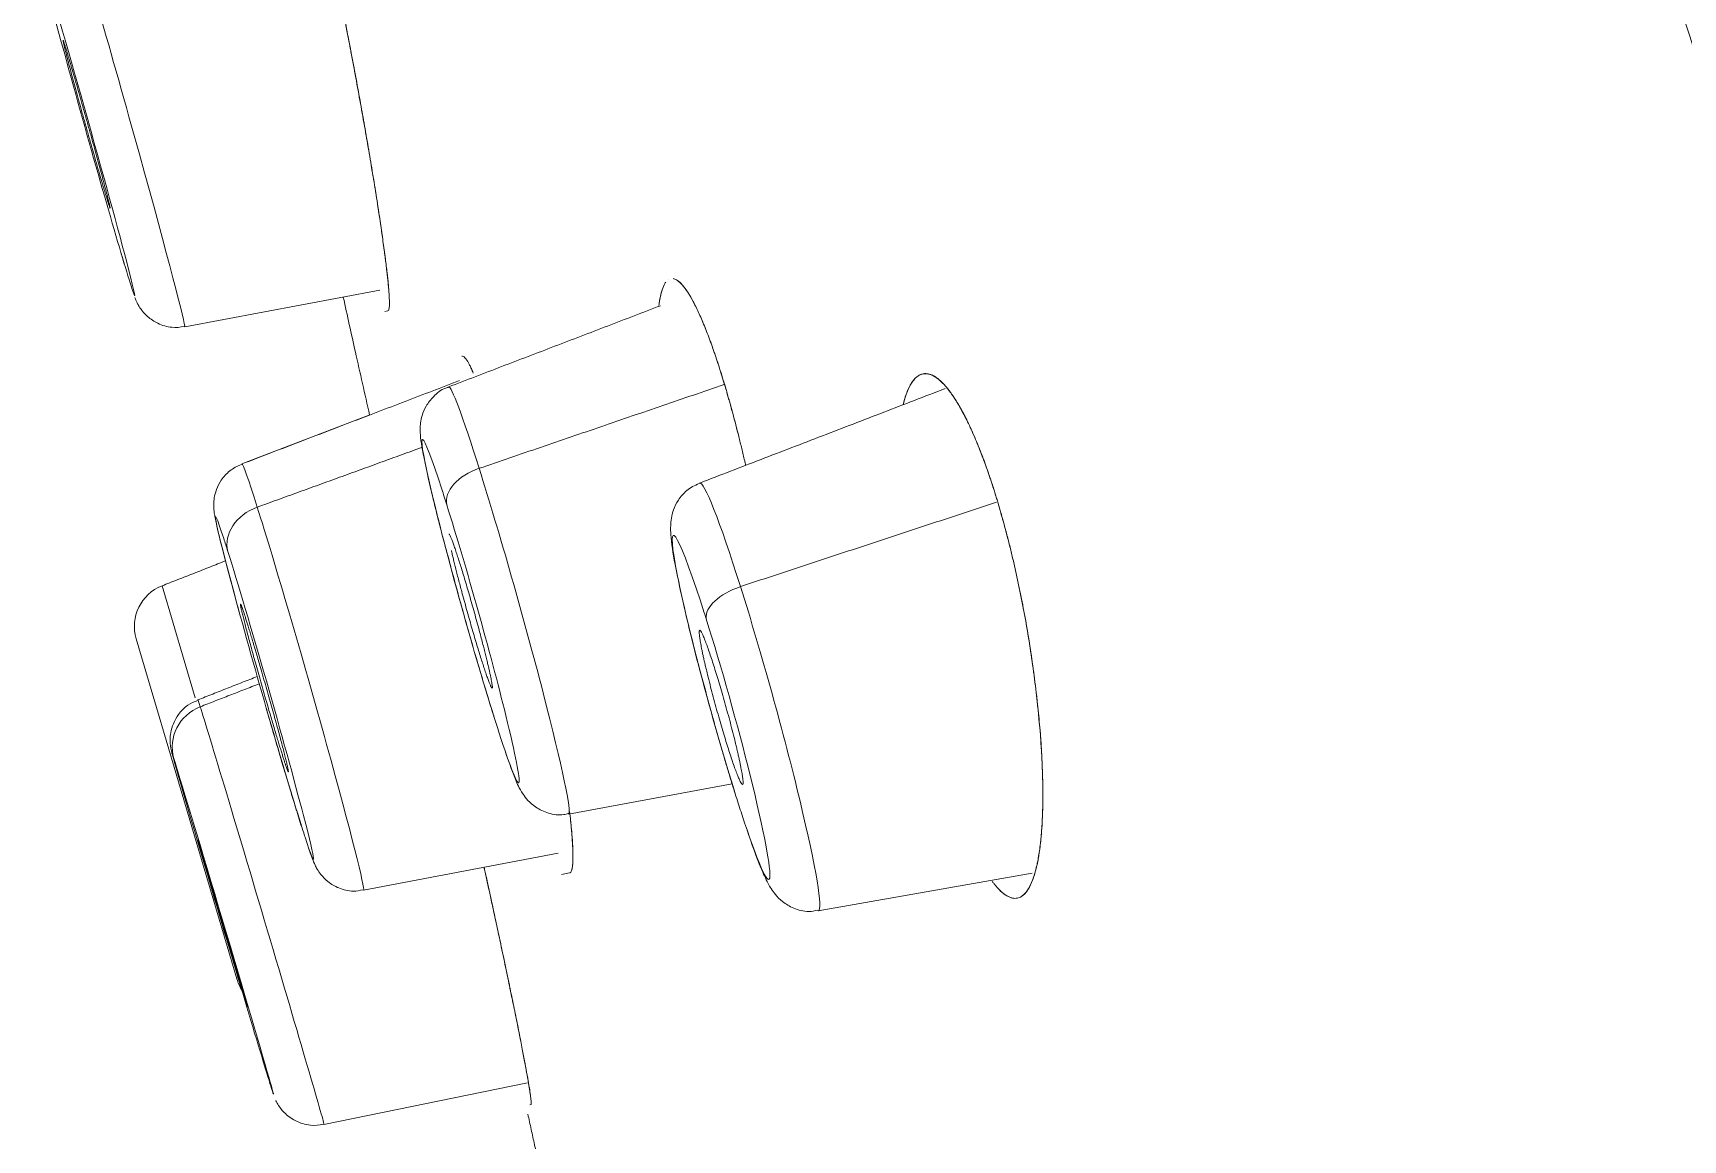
# Model space of a CAD drawing. Extents: x 5217 to 6345, y 0 to 827.
# Drawn here: x 5954.49 to 5965.83, y 513.76 to 521.38 of the extents above; entities that cross this region are included whole.
import ezdxf

# ---------------------------------------------------------------- set-up
doc = ezdxf.new("R2010")
doc.units = 0
doc.header["$LTSCALE"] = 30
doc.header["$MEASUREMENT"] = 0
doc.linetypes.add('HIDDEN2', pattern=[4.7625, 3.175, -1.5875])
doc.layers.add('1', color=7, linetype='CONTINUOUS')
doc.layers.add('2', color=1, linetype='HIDDEN2')

msp = doc.modelspace()

# ---------------------------------------------------------------- linework, layer by layer
at = {"layer": '1', "color": 7, "linetype": 'Continuous', "lineweight": 18}
for p, q in [((5955.536, 519.355), (5956.878, 519.606)), ((5958.864, 519.683), (5958.864, 519.683)), ((5956.911, 519.46), (5956.933, 519.464)), ((5956.808, 518.749), (5955.929, 518.412)), ((5955.202, 517.21), (5955.895, 514.872)), ((5955.627, 516.791), (5955.626, 516.792)), ((5958.174, 516.005), (5959.299, 516.212)), ((5956.765, 515.481), (5958.102, 515.737)), ((5958.125, 515.589), (5958.181, 515.6)), ((5959.89, 515.34), (5961.361, 515.598)), ((5955.895, 514.872), (5955.898, 514.861)), ((5956.493, 513.87), (5957.892, 514.157)), ((5957.908, 514.007), (5957.915, 514.009))]:
    msp.add_line(p, q, dxfattribs=at)
at = {"layer": '1', "color": 7, "linetype": 'Continuous', "lineweight": 13}
msp.add_line((5955.38, 517.574), (5955.608, 516.805), dxfattribs=at)
at = {"layer": '1', "color": 7, "linetype": 'Continuous', "lineweight": 18}
for centre, start, end in [((5955.49, 517.295), 111.4456, 196.5), ((5956.186, 514.946), 196.5, 210.9658)]:
    msp.add_arc(centre, 0.3, start, end, dxfattribs=at)
at = {"layer": '1', "color": 7, "linetype": 'Continuous', "lineweight": 13}
for centre, major_axis, ratio, start_param, end_param in [((5955.125, 520.823), (-0.411, 1.468), 0.013355, 3.140444, 5.890702), ((5954.861, 520.749), (-0.331, 1.18), 0.013355, 2.884658, 3.716675), ((5957.762, 517.474), (0.412, -1.468), 0.041521, 2.225957, 3.147235), ((5957.5, 517.4), (0.331, -1.181), 0.041521, 2.348733, 5.36755), ((5956.347, 516.947), (-0.418, 1.466), 0.021245, 5.628981, 6.283506), ((5957.626, 518.212), (-0.286, -0.09), 0.608761, 4.752212, 6.230825), ((5957.762, 517.474), (0.412, -1.468), 0.041521, 6.279347, 8.509143), ((5957.5, 517.4), (0.331, -1.181), 0.041521, 2.225957, 2.348733), ((5959.483, 516.811), (-0.408, 1.471), 0.060411, 5.237044, 6.289824), ((5956.121, 517.893), (-0.286, -0.09), 0.793353, 4.765591, 6.248279), ((5956.347, 516.947), (-0.418, 1.466), 0.021245, 3.139762, 5.628981), ((5959.222, 516.738), (0.328, -1.183), 0.060411, 2.222092, 5.237044), ((5959.409, 517.428), (0.286, 0.09), 0.5, 1.597633, 3.07178), ((5959.483, 516.811), (-0.408, 1.471), 0.060411, 3.135762, 5.237044), ((5959.222, 516.738), (0.328, -1.183), 0.060411, 2.095452, 2.222092), ((5955.749, 516.473), (0.286, 0.09), 0.965926, 1.63966, 3.124139), ((5956.06, 515.331), (-0.434, 1.461), 0.004517, 6.021424, 6.283656), ((5956.06, 515.331), (-0.434, 1.461), 0.004517, 3.141158, 6.021424), ((5957.5, 517.4), (0.331, -1.181), 0.041521, 5.490325, 7.189589), ((5959.222, 516.738), (-0.328, 1.183), 0.060411, 2.222092, 4.288513), ((5956.084, 516.872), (-0.336, 1.178), 0.021245, 2.622938, 3.867065), ((5955.797, 515.253), (-0.349, 1.174), 0.004517, 3.01534, 3.593025)]:
    msp.add_ellipse(centre, major_axis=major_axis, ratio=ratio, start_param=start_param, end_param=end_param, dxfattribs=at)
at = {"layer": '1', "color": 7, "linetype": 'Continuous', "lineweight": 18}
for centre, major_axis, ratio, start_param, end_param in [((5954.861, 520.749), (-0.331, 1.18), 0.013355, 6.026251, 9.032294), ((5954.861, 520.749), (-0.331, 1.18), 0.013355, 3.716675, 5.890702), ((5955.45, 519.738), (0.286, 0.09), 0.92388, 3.106686, 3.180636), ((5954.861, 520.749), (-0.331, 1.18), 0.013355, 2.749109, 2.884658), ((5956.084, 516.872), (-0.336, 1.178), 0.021245, 5.764531, 8.770574), ((5957.5, 517.4), (0.331, -1.181), 0.041521, 0.906404, 2.225957), ((5956.084, 516.872), (-0.336, 1.178), 0.021245, 5.628981, 5.764531), ((5956.084, 516.872), (-0.336, 1.178), 0.021245, 3.867064, 5.628981), ((5959.222, 516.738), (-0.328, 1.183), 0.060411, 4.288512, 5.237044), ((5957.5, 517.4), (0.331, -1.181), 0.041521, 5.36755, 5.490325), ((5955.797, 515.253), (-0.349, 1.174), 0.004517, 6.156933, 9.163017), ((5955.797, 515.253), (-0.349, 1.174), 0.004517, 6.021424, 6.156933), ((5955.797, 515.253), (-0.349, 1.174), 0.004517, 3.593025, 6.021424), ((5959.222, 516.738), (-0.328, 1.183), 0.060411, 2.095452, 2.222092), ((5955.797, 515.253), (-0.171, 0.575), 0.004517, 6.021424, 9.163017), ((5956.084, 516.872), (-0.336, 1.178), 0.021245, 2.487388, 2.622938), ((5955.797, 515.253), (-0.171, 0.575), 0.004517, 2.879831, 6.021424), ((5956.42, 514.204), (0.286, 0.09), 0.965926, 3.12414, 3.161647), ((5955.797, 515.253), (-0.349, 1.174), 0.004517, 2.879831, 3.01534)]:
    msp.add_ellipse(centre, major_axis=major_axis, ratio=ratio, start_param=start_param, end_param=end_param, dxfattribs=at)
for points, weights, knots in [([(5973.709, 496.519), (5955.778, 553.388), (5955.778, 553.388), (5955.778, 553.388)], [1, 0.707106781187, 0.999979307548, 0.99995861802], [0, 0, 0, 0.999929, 1, 1, 1]), ([(5973.709, 496.519), (5955.778, 553.388), (5955.778, 553.388), (5955.778, 553.388)], [1, 0.707106781187, 0.999979307866, 0.999958618656], [0, 0, 0, 0.999929, 1, 1, 1]), ([(5955.008, 520.214), (5954.939, 520.433), (5954.792, 520.968), (5954.646, 521.502), (5954.715, 521.283)], [1, 0.70710678119, 1, 0.70710678119, 1], [0, 0, 0, 0.5, 0.5, 1, 1, 1]), ([(5954.715, 521.283), (5954.784, 521.064), (5954.93, 520.53), (5955.077, 519.995), (5955.008, 520.214)], [1, 0.707106781183, 1, 0.707106781183, 1], [0, 0, 0, 0.5, 0.5, 1, 1, 1]), ([(5957.369, 517.816), (5957.369, 517.816), (5957.442, 517.489), (5957.573, 517.073)], [0.999999534937, 0.999999767468, 0.707106781184, 1], [0, 0, 0, 0.000001, 1, 1, 1]), ([(5957.427, 517.728), (5957.558, 517.312), (5957.631, 516.984), (5957.705, 516.657), (5957.573, 517.073)], [1, 0.707106781189, 1, 0.707106781189, 1], [0, 0, 0, 0.5, 0.5, 1, 1, 1]), ([(5956.207, 516.412), (5956.097, 516.76), (5955.974, 517.22), (5955.851, 517.68), (5955.961, 517.332)], [1, 0.707106781193, 1, 0.707106781193, 1], [0, 0, 0, 0.5, 0.5, 1, 1, 1]), ([(5955.961, 517.332), (5956.07, 516.983), (5956.194, 516.523), (5956.317, 516.063), (5956.207, 516.412)], [1, 0.707106781188, 1, 0.707106781188, 1], [0, 0, 0, 0.5, 0.5, 1, 1, 1]), ([(5959.268, 516.465), (5959.125, 516.92), (5959.079, 517.193), (5959.033, 517.466), (5959.176, 517.012)], [1, 0.707106781194, 1, 0.707106781194, 1], [0, 0, 0, 0.5, 0.5, 1, 1, 1]), ([(5959.176, 517.012), (5959.32, 516.557), (5959.366, 516.284), (5959.412, 516.011), (5959.268, 516.465)], [1, 0.707106781185, 1, 0.707106781185, 1], [0, 0, 0, 0.5, 0.5, 1, 1, 1])]:
    msp.add_rational_spline(points, weights, degree=2, knots=knots, dxfattribs=at)
for points, degree, knots in [([(5956.667, 553.255), (5956.667, 553.254), (5956.73, 553.053), (5956.799, 552.837), (5956.939, 552.39), (5957.084, 551.93), (5957.305, 551.23), (5957.532, 550.512), (5957.836, 549.547), (5958.146, 548.563), (5958.535, 547.33), (5958.93, 546.077), (5959.402, 544.58), (5959.879, 543.066), (5960.43, 541.318), (5960.985, 539.558), (5961.609, 537.578), (5962.234, 535.596), (5962.922, 533.414), (5963.608, 531.24), (5964.349, 528.89), (5965.083, 526.56), (5965.865, 524.081), (5966.636, 521.635), (5967.446, 519.068), (5968.24, 516.548), (5969.065, 513.934), (5969.87, 511.38), (5970.696, 508.759), (5971.5, 506.21), (5972.317, 503.619), (5973.109, 501.107), (5973.906, 498.578), (5974.695, 496.078), (5975.482, 493.579), (5976.3, 490.987), (5977.11, 488.418), (5977.944, 485.772), (5978.763, 483.175), (5979.603, 480.51), (5980.419, 477.921), (5981.253, 475.277), (5982.054, 472.737), (5982.868, 470.156), (5983.639, 467.709), (5984.419, 465.235), (5985.148, 462.924), (5985.881, 460.598), (5986.555, 458.462), (5987.229, 456.325), (5987.836, 454.4), (5988.44, 452.484), (5988.971, 450.799), (5989.497, 449.131), (5989.946, 447.707), (5990.388, 446.305), (5990.751, 445.154), (5990.958, 444.497), (5991.138, 443.926)], 2, [0, 0, 0, 0.033713, 0.033713, 0.068746, 0.068746, 0.10378, 0.10378, 0.138813, 0.138813, 0.173846, 0.173846, 0.208879, 0.208879, 0.243913, 0.243913, 0.278946, 0.278946, 0.313979, 0.313979, 0.349012, 0.349012, 0.384046, 0.384046, 0.419079, 0.419079, 0.454112, 0.454112, 0.489145, 0.489145, 0.524179, 0.524179, 0.559212, 0.559212, 0.594245, 0.594245, 0.629278, 0.629278, 0.664312, 0.664312, 0.699345, 0.699345, 0.734378, 0.734378, 0.769411, 0.769411, 0.804444, 0.804444, 0.839478, 0.839478, 0.874511, 0.874511, 0.909544, 0.909544, 0.944577, 0.944577, 0.979611, 0.979611, 1, 1, 1]), ([(5958.517, 547.388), (5958.621, 547.058), (5958.73, 546.71), (5959.154, 545.366), (5959.658, 543.769), (5960.166, 542.155), (5960.751, 540.301), (5961.339, 538.438), (5962.654, 534.265), (5963.376, 531.977), (5964.093, 529.702), (5964.865, 527.253), (5965.629, 524.83), (5966.439, 522.261), (5967.236, 519.732), (5968.07, 517.088), (5968.887, 514.498), (5969.73, 511.822), (5970.553, 509.213), (5971.394, 506.546), (5972.21, 503.958), (5973.036, 501.337), (5973.836, 498.802), (5974.638, 496.259)], 2, [0, 0, 0, 0.023307, 0.023307, 0.112098, 0.112098, 0.200888, 0.200888, 0.289678, 0.378468, 0.378468, 0.467259, 0.467259, 0.556049, 0.556049, 0.644839, 0.644839, 0.733629, 0.733629, 0.82242, 0.82242, 0.91121, 0.91121, 1, 1, 1]), ([(5956.308, 522.905), (5956.309, 522.902), (5956.311, 522.897), (5956.313, 522.888), (5956.316, 522.88), (5956.319, 522.871), (5956.321, 522.862), (5956.324, 522.853), (5956.327, 522.844), (5956.329, 522.834), (5956.332, 522.824), (5956.335, 522.814), (5956.338, 522.804), (5956.341, 522.793), (5956.344, 522.783), (5956.347, 522.772), (5956.35, 522.761), (5956.353, 522.749), (5956.359, 522.725), (5956.369, 522.686), (5956.383, 522.631), (5956.398, 522.572), (5956.418, 522.489), (5956.444, 522.378), (5956.477, 522.233), (5956.51, 522.079), (5956.545, 521.917), (5956.579, 521.75), (5956.614, 521.577), (5956.649, 521.401), (5956.683, 521.223), (5956.716, 521.045), (5956.748, 520.868), (5956.779, 520.694), (5956.808, 520.527), (5956.834, 520.368), (5956.858, 520.22), (5956.879, 520.082), (5956.897, 519.957), (5956.912, 519.845), (5956.924, 519.747), (5956.934, 519.663), (5956.94, 519.592), (5956.943, 519.536), (5956.943, 519.496), (5956.939, 519.47), (5956.934, 519.463), (5956.931, 519.464), (5956.93, 519.464)], 3, [0, 0, 0, 0, 0.004287, 0.00857, 0.01285, 0.017128, 0.021404, 0.025679, 0.029953, 0.034227, 0.038501, 0.042775, 0.047051, 0.051329, 0.055609, 0.059892, 0.064178, 0.068468, 0.072763, 0.090928, 0.109062, 0.127205, 0.145399, 0.181589, 0.217771, 0.253583, 0.289401, 0.325025, 0.36065, 0.396474, 0.432122, 0.468176, 0.504288, 0.540676, 0.576622, 0.612277, 0.647931, 0.682932, 0.717637, 0.751773, 0.785809, 0.819642, 0.853296, 0.887139, 0.920928, 0.95511, 0.989263, 1, 1, 1, 1]), ([(5956.308, 522.905), (5956.309, 522.902), (5956.311, 522.897), (5956.313, 522.888), (5956.316, 522.88), (5956.319, 522.871), (5956.321, 522.862), (5956.324, 522.853), (5956.327, 522.844), (5956.329, 522.834), (5956.332, 522.824), (5956.335, 522.814), (5956.338, 522.804), (5956.341, 522.793), (5956.344, 522.783), (5956.347, 522.772), (5956.35, 522.761), (5956.353, 522.749), (5956.359, 522.725), (5956.369, 522.686), (5956.383, 522.631), (5956.398, 522.572), (5956.418, 522.489), (5956.444, 522.378), (5956.477, 522.233), (5956.51, 522.079), (5956.545, 521.917), (5956.579, 521.75), (5956.614, 521.577), (5956.649, 521.401), (5956.683, 521.223), (5956.716, 521.045), (5956.748, 520.868), (5956.779, 520.694), (5956.808, 520.527), (5956.834, 520.368), (5956.858, 520.22), (5956.879, 520.082), (5956.897, 519.957), (5956.912, 519.845), (5956.924, 519.747), (5956.934, 519.663), (5956.94, 519.592), (5956.943, 519.536), (5956.943, 519.496), (5956.939, 519.47), (5956.934, 519.463), (5956.931, 519.464), (5956.93, 519.464)], 3, [0, 0, 0, 0, 0.004287, 0.00857, 0.01285, 0.017128, 0.021404, 0.025679, 0.029953, 0.034227, 0.038501, 0.042775, 0.047051, 0.051329, 0.055609, 0.059892, 0.064178, 0.068468, 0.072763, 0.090928, 0.109062, 0.127205, 0.145399, 0.181589, 0.217771, 0.253583, 0.289401, 0.325025, 0.36065, 0.396474, 0.432122, 0.468176, 0.504288, 0.540676, 0.576622, 0.612277, 0.647931, 0.682932, 0.717637, 0.751773, 0.785809, 0.819642, 0.853296, 0.887139, 0.920928, 0.95511, 0.989263, 1, 1, 1, 1]), ([(5956.933, 519.464), (5956.935, 519.464), (5956.939, 519.47), (5956.943, 519.494), (5956.943, 519.535), (5956.94, 519.59), (5956.934, 519.657), (5956.926, 519.738), (5956.913, 519.838), (5956.898, 519.948), (5956.88, 520.075), (5956.858, 520.22), (5956.837, 520.352), (5956.819, 520.457), (5956.809, 520.517), (5956.799, 520.576), (5956.789, 520.637), (5956.776, 520.71), (5956.762, 520.792), (5956.743, 520.899), (5956.717, 521.042), (5956.686, 521.203), (5956.659, 521.35), (5956.634, 521.475), (5956.607, 521.614), (5956.577, 521.762), (5956.543, 521.924), (5956.509, 522.085), (5956.475, 522.241), (5956.443, 522.383), (5956.417, 522.492), (5956.398, 522.573), (5956.383, 522.632), (5956.369, 522.688), (5956.358, 522.731), (5956.35, 522.761), (5956.344, 522.782), (5956.338, 522.802), (5956.333, 522.822), (5956.328, 522.84), (5956.323, 522.857), (5956.318, 522.874), (5956.313, 522.89), (5956.31, 522.9), (5956.308, 522.905)], 3, [0, 0, 0, 0, 0.03216, 0.06603, 0.101172, 0.136731, 0.167586, 0.200456, 0.236863, 0.273964, 0.303435, 0.344479, 0.386876, 0.398393, 0.416621, 0.427417, 0.437697, 0.456962, 0.47438, 0.489826, 0.524454, 0.562835, 0.58855, 0.614183, 0.639734, 0.674325, 0.707231, 0.745041, 0.782383, 0.818177, 0.852911, 0.871465, 0.890032, 0.908613, 0.927207, 0.935396, 0.943559, 0.951698, 0.959811, 0.967899, 0.975962, 0.984, 0.992012, 1, 1, 1, 1]), ([(5956.933, 519.464), (5956.935, 519.464), (5956.939, 519.47), (5956.943, 519.494), (5956.943, 519.535), (5956.94, 519.59), (5956.934, 519.657), (5956.926, 519.738), (5956.913, 519.838), (5956.898, 519.948), (5956.88, 520.075), (5956.858, 520.22), (5956.837, 520.352), (5956.819, 520.457), (5956.809, 520.517), (5956.799, 520.576), (5956.789, 520.637), (5956.776, 520.71), (5956.762, 520.792), (5956.743, 520.899), (5956.717, 521.042), (5956.686, 521.203), (5956.659, 521.35), (5956.634, 521.475), (5956.607, 521.614), (5956.577, 521.762), (5956.543, 521.924), (5956.509, 522.085), (5956.475, 522.241), (5956.443, 522.383), (5956.417, 522.492), (5956.398, 522.573), (5956.383, 522.632), (5956.369, 522.688), (5956.358, 522.731), (5956.35, 522.761), (5956.344, 522.782), (5956.338, 522.802), (5956.333, 522.822), (5956.328, 522.84), (5956.323, 522.857), (5956.318, 522.874), (5956.313, 522.89), (5956.31, 522.9), (5956.308, 522.905)], 3, [0, 0, 0, 0, 0.03216, 0.06603, 0.101172, 0.136731, 0.167586, 0.200456, 0.236863, 0.273964, 0.303435, 0.344479, 0.386876, 0.398393, 0.416621, 0.427417, 0.437697, 0.456962, 0.47438, 0.489826, 0.524454, 0.562835, 0.58855, 0.614183, 0.639734, 0.674325, 0.707231, 0.745041, 0.782383, 0.818177, 0.852911, 0.871465, 0.890032, 0.908613, 0.927207, 0.935396, 0.943559, 0.951698, 0.959811, 0.967899, 0.975962, 0.984, 0.992012, 1, 1, 1, 1]), ([(5955.1, 519.856), (5955.107, 519.832), (5955.114, 519.809), (5955.12, 519.79), (5955.12, 519.788)], 3, [0, 0, 0, 0, 0.937509, 1, 1, 1, 1]), ([(5958.823, 519.626), (5958.815, 519.607), (5958.805, 519.569), (5958.797, 519.521), (5958.795, 519.502)], 3, [0, 0, 0, 0, 0.635475, 1, 1, 1, 1]), ([(5958.817, 519.61), (5958.817, 519.609), (5958.813, 519.596), (5958.805, 519.569), (5958.799, 519.531), (5958.795, 519.508), (5958.795, 519.501)], 3, [0, 0, 0, 0, 0.019716, 0.449215, 0.859944, 1, 1, 1, 1]), ([(5958.799, 519.528), (5958.799, 519.534), (5958.805, 519.565), (5958.816, 519.611), (5958.83, 519.645), (5958.84, 519.659), (5958.842, 519.662)], 3, [0, 0, 0, 0, 0.097573, 0.495333, 0.890208, 1, 1, 1, 1]), ([(5958.799, 519.528), (5958.799, 519.534), (5958.805, 519.565), (5958.816, 519.611), (5958.83, 519.645), (5958.84, 519.659), (5958.842, 519.662)], 3, [0, 0, 0, 0, 0.097573, 0.495333, 0.890208, 1, 1, 1, 1]), ([(5958.893, 519.687), (5958.9, 519.685), (5958.917, 519.679), (5958.947, 519.655), (5958.981, 519.611), (5959.018, 519.552), (5959.051, 519.49), (5959.077, 519.433), (5959.097, 519.387), (5959.117, 519.337), (5959.134, 519.293), (5959.148, 519.257), (5959.158, 519.229), (5959.168, 519.2), (5959.178, 519.171), (5959.188, 519.141), (5959.198, 519.11), (5959.209, 519.079), (5959.215, 519.057), (5959.219, 519.046)], 3, [0, 0, 0, 0, 0.083716, 0.200923, 0.317889, 0.43337, 0.548937, 0.605847, 0.662639, 0.719433, 0.776348, 0.80438, 0.832363, 0.86031, 0.888235, 0.916153, 0.944077, 0.972021, 1, 1, 1, 1]), ([(5958.893, 519.687), (5958.9, 519.685), (5958.917, 519.679), (5958.947, 519.655), (5958.981, 519.611), (5959.018, 519.552), (5959.051, 519.49), (5959.077, 519.433), (5959.097, 519.387), (5959.117, 519.337), (5959.134, 519.293), (5959.148, 519.257), (5959.158, 519.229), (5959.168, 519.2), (5959.178, 519.171), (5959.188, 519.141), (5959.198, 519.11), (5959.209, 519.079), (5959.215, 519.057), (5959.219, 519.046)], 3, [0, 0, 0, 0, 0.083716, 0.200923, 0.317889, 0.43337, 0.548937, 0.605847, 0.662639, 0.719433, 0.776348, 0.80438, 0.832363, 0.86031, 0.888235, 0.916153, 0.944077, 0.972021, 1, 1, 1, 1]), ([(5959.219, 519.046), (5959.217, 519.052), (5959.214, 519.062), (5959.209, 519.078), (5959.204, 519.094), (5959.199, 519.109), (5959.194, 519.125), (5959.188, 519.14), (5959.183, 519.155), (5959.178, 519.17), (5959.173, 519.185), (5959.168, 519.199), (5959.163, 519.214), (5959.158, 519.228), (5959.153, 519.242), (5959.148, 519.256), (5959.143, 519.27), (5959.132, 519.297), (5959.117, 519.337), (5959.097, 519.386), (5959.077, 519.433), (5959.051, 519.488), (5959.02, 519.55), (5958.983, 519.609), (5958.948, 519.654), (5958.918, 519.679), (5958.9, 519.685), (5958.893, 519.687)], 3, [0, 0, 0, 0, 0.013801, 0.027625, 0.04147, 0.055337, 0.069227, 0.083138, 0.097072, 0.111028, 0.125006, 0.139006, 0.153028, 0.167072, 0.181139, 0.195227, 0.209338, 0.223471, 0.280402, 0.337313, 0.394207, 0.451083, 0.561695, 0.67598, 0.795182, 0.916324, 1, 1, 1, 1]), ([(5959.219, 519.046), (5959.217, 519.052), (5959.214, 519.062), (5959.209, 519.078), (5959.204, 519.094), (5959.199, 519.109), (5959.194, 519.125), (5959.188, 519.14), (5959.183, 519.155), (5959.178, 519.17), (5959.173, 519.185), (5959.168, 519.199), (5959.163, 519.214), (5959.158, 519.228), (5959.153, 519.242), (5959.148, 519.256), (5959.143, 519.27), (5959.132, 519.297), (5959.117, 519.337), (5959.097, 519.386), (5959.077, 519.433), (5959.051, 519.488), (5959.02, 519.55), (5958.983, 519.609), (5958.948, 519.654), (5958.925, 519.672), (5958.915, 519.678), (5958.915, 519.678)], 3, [0, 0, 0, 0, 0.015061, 0.030145, 0.045254, 0.060387, 0.075544, 0.090725, 0.10593, 0.12116, 0.136413, 0.151691, 0.166992, 0.182318, 0.197669, 0.213043, 0.228442, 0.243864, 0.30599, 0.368095, 0.43018, 0.492247, 0.612953, 0.737667, 0.867748, 0.999944, 1, 1, 1, 1]), ([(5955.194, 519.557), (5955.195, 519.553), (5955.201, 519.539), (5955.214, 519.509), (5955.237, 519.471), (5955.282, 519.421), (5955.353, 519.373), (5955.443, 519.347), (5955.504, 519.351), (5955.533, 519.358)], 3, [0, 0, 0, 0, 0.177324, 0.256605, 0.340341, 0.478715, 0.644342, 0.834716, 1, 1, 1, 1]), ([(5956.626, 519.559), (5956.653, 519.433), (5956.713, 519.163), (5956.774, 518.893), (5956.807, 518.749)], 3, [0, 0, 0, 0, 0.466023, 1, 1, 1, 1]), ([(5956.626, 519.559), (5956.653, 519.433), (5956.713, 519.163), (5956.774, 518.893), (5956.807, 518.749)], 3, [0, 0, 0, 0, 0.466023, 1, 1, 1, 1]), ([(5957.519, 519.037), (5957.517, 519.042), (5957.51, 519.058), (5957.5, 519.081), (5957.482, 519.116), (5957.46, 519.148), (5957.446, 519.154), (5957.44, 519.152), (5957.44, 519.152)], 3, [0, 0, 0, 0, 0.065615, 0.193111, 0.320625, 0.650833, 0.995253, 1, 1, 1, 1]), ([(5957.519, 519.037), (5957.517, 519.042), (5957.51, 519.058), (5957.5, 519.081), (5957.482, 519.116), (5957.46, 519.148), (5957.446, 519.154), (5957.44, 519.152), (5957.44, 519.152)], 3, [0, 0, 0, 0, 0.065615, 0.193111, 0.320625, 0.650833, 0.995253, 1, 1, 1, 1]), ([(5957.488, 519.103), (5957.488, 519.103), (5957.492, 519.096), (5957.5, 519.081), (5957.51, 519.058), (5957.517, 519.043), (5957.519, 519.037)], 3, [0, 0, 0, 0, 0.000695, 0.392739, 0.784394, 1, 1, 1, 1]), ([(5957.488, 519.103), (5957.488, 519.103), (5957.492, 519.096), (5957.5, 519.081), (5957.51, 519.058), (5957.517, 519.043), (5957.519, 519.037)], 3, [0, 0, 0, 0, 0.000695, 0.392739, 0.784394, 1, 1, 1, 1]), ([(5959.219, 519.046), (5959.221, 519.041), (5959.224, 519.03), (5959.229, 519.013), (5959.235, 518.996), (5959.24, 518.979), (5959.245, 518.961), (5959.25, 518.944), (5959.256, 518.926), (5959.261, 518.908), (5959.266, 518.89), (5959.271, 518.872), (5959.276, 518.853), (5959.282, 518.835), (5959.287, 518.816), (5959.292, 518.797), (5959.297, 518.778), (5959.308, 518.74), (5959.323, 518.681), (5959.344, 518.6), (5959.364, 518.518), (5959.38, 518.452), (5959.389, 518.414), (5959.391, 518.404)], 3, [0, 0, 0, 0, 0.029561, 0.059113, 0.08866, 0.118204, 0.147752, 0.177305, 0.206869, 0.236447, 0.266043, 0.295662, 0.325306, 0.354981, 0.384689, 0.414435, 0.444222, 0.474055, 0.595043, 0.715728, 0.836378, 0.95726, 1, 1, 1, 1]), ([(5959.219, 519.046), (5959.221, 519.041), (5959.224, 519.03), (5959.229, 519.013), (5959.235, 518.996), (5959.24, 518.979), (5959.245, 518.961), (5959.25, 518.944), (5959.256, 518.926), (5959.261, 518.908), (5959.266, 518.89), (5959.271, 518.872), (5959.276, 518.853), (5959.282, 518.835), (5959.287, 518.816), (5959.292, 518.797), (5959.297, 518.778), (5959.308, 518.74), (5959.323, 518.681), (5959.344, 518.6), (5959.364, 518.518), (5959.38, 518.452), (5959.389, 518.414), (5959.391, 518.404)], 3, [0, 0, 0, 0, 0.029561, 0.059113, 0.08866, 0.118204, 0.147752, 0.177305, 0.206869, 0.236447, 0.266043, 0.295662, 0.325306, 0.354981, 0.384689, 0.414435, 0.444222, 0.474055, 0.595043, 0.715728, 0.836378, 0.95726, 1, 1, 1, 1]), ([(5959.391, 518.404), (5959.389, 518.414), (5959.38, 518.452), (5959.364, 518.518), (5959.344, 518.601), (5959.323, 518.682), (5959.306, 518.746), (5959.293, 518.794), (5959.284, 518.828), (5959.274, 518.861), (5959.265, 518.893), (5959.256, 518.925), (5959.247, 518.956), (5959.237, 518.987), (5959.228, 519.017), (5959.222, 519.037), (5959.219, 519.046)], 3, [0, 0, 0, 0, 0.042824, 0.164054, 0.285192, 0.40624, 0.5272, 0.580456, 0.633531, 0.686425, 0.739138, 0.791671, 0.844023, 0.896195, 0.948188, 1, 1, 1, 1]), ([(5959.391, 518.404), (5959.389, 518.414), (5959.38, 518.452), (5959.364, 518.518), (5959.344, 518.601), (5959.323, 518.682), (5959.306, 518.746), (5959.293, 518.794), (5959.284, 518.828), (5959.274, 518.861), (5959.265, 518.893), (5959.256, 518.925), (5959.247, 518.956), (5959.237, 518.987), (5959.228, 519.017), (5959.222, 519.037), (5959.219, 519.046)], 3, [0, 0, 0, 0, 0.042824, 0.164054, 0.285192, 0.40624, 0.5272, 0.580456, 0.633531, 0.686425, 0.739138, 0.791671, 0.844023, 0.896195, 0.948188, 1, 1, 1, 1]), ([(5961.101, 518.224), (5961.099, 518.23), (5961.095, 518.241), (5961.09, 518.259), (5961.084, 518.276), (5961.078, 518.293), (5961.073, 518.31), (5961.067, 518.327), (5961.061, 518.344), (5961.055, 518.361), (5961.049, 518.378), (5961.044, 518.394), (5961.038, 518.41), (5961.032, 518.427), (5961.026, 518.443), (5961.02, 518.458), (5961.014, 518.474), (5961.002, 518.506), (5960.984, 518.551), (5960.959, 518.609), (5960.935, 518.664), (5960.903, 518.731), (5960.863, 518.806), (5960.814, 518.884), (5960.766, 518.948), (5960.719, 518.995), (5960.673, 519.025), (5960.631, 519.036), (5960.598, 519.03), (5960.573, 519.016), (5960.552, 518.998), (5960.531, 518.971), (5960.512, 518.935), (5960.496, 518.896), (5960.484, 518.86), (5960.478, 518.838), (5960.476, 518.829)], 3, [0, 0, 0, 0, 0.007911, 0.015836, 0.023775, 0.031729, 0.039696, 0.047678, 0.055675, 0.063686, 0.071711, 0.07975, 0.087804, 0.095872, 0.103955, 0.112052, 0.120163, 0.128289, 0.161038, 0.193808, 0.226601, 0.259416, 0.32244, 0.387741, 0.456015, 0.525575, 0.592823, 0.663293, 0.727426, 0.765334, 0.804056, 0.853188, 0.900037, 0.94461, 0.97663, 1, 1, 1, 1]), ([(5960.591, 519.025), (5960.591, 519.025), (5960.603, 519.031), (5960.626, 519.035), (5960.658, 519.029), (5960.688, 519.016), (5960.723, 518.991), (5960.765, 518.95), (5960.812, 518.887), (5960.861, 518.809), (5960.902, 518.732), (5960.935, 518.664), (5960.959, 518.61), (5960.983, 518.552), (5961.003, 518.503), (5961.018, 518.464), (5961.029, 518.435), (5961.039, 518.407), (5961.05, 518.377), (5961.06, 518.348), (5961.07, 518.317), (5961.08, 518.287), (5961.091, 518.256), (5961.097, 518.234), (5961.101, 518.224)], 3, [0, 0, 0, 0, 0.000018, 0.095903, 0.158498, 0.22099, 0.283657, 0.375248, 0.466812, 0.556714, 0.64643, 0.690828, 0.735161, 0.779526, 0.824017, 0.843669, 0.863277, 0.88285, 0.902396, 0.921922, 0.941437, 0.96095, 0.980468, 1, 1, 1, 1]), ([(5961.101, 518.224), (5961.099, 518.23), (5961.095, 518.241), (5961.09, 518.259), (5961.084, 518.276), (5961.078, 518.293), (5961.073, 518.31), (5961.067, 518.327), (5961.061, 518.344), (5961.055, 518.361), (5961.049, 518.378), (5961.044, 518.394), (5961.038, 518.41), (5961.032, 518.427), (5961.026, 518.443), (5961.02, 518.458), (5961.014, 518.474), (5961.002, 518.506), (5960.984, 518.551), (5960.959, 518.609), (5960.935, 518.664), (5960.903, 518.731), (5960.863, 518.806), (5960.814, 518.884), (5960.766, 518.948), (5960.711, 519.002), (5960.664, 519.029), (5960.625, 519.034), (5960.605, 519.031), (5960.596, 519.027), (5960.595, 519.027)], 3, [0, 0, 0, 0, 0.010903, 0.021825, 0.032766, 0.043728, 0.054709, 0.065709, 0.07673, 0.08777, 0.09883, 0.10991, 0.121009, 0.132129, 0.143268, 0.154427, 0.165606, 0.176805, 0.221939, 0.267102, 0.312296, 0.357522, 0.44438, 0.534376, 0.628469, 0.724336, 0.860001, 0.929226, 0.994299, 1, 1, 1, 1]), ([(5960.613, 519.032), (5960.619, 519.033), (5960.634, 519.033), (5960.658, 519.029), (5960.688, 519.016), (5960.723, 518.991), (5960.765, 518.95), (5960.812, 518.887), (5960.861, 518.809), (5960.902, 518.732), (5960.935, 518.664), (5960.959, 518.61), (5960.983, 518.552), (5961.003, 518.503), (5961.018, 518.464), (5961.029, 518.435), (5961.039, 518.407), (5961.05, 518.377), (5961.06, 518.348), (5961.07, 518.317), (5961.08, 518.287), (5961.091, 518.256), (5961.097, 518.234), (5961.101, 518.224)], 3, [0, 0, 0, 0, 0.04397, 0.110161, 0.176242, 0.242509, 0.339362, 0.436184, 0.53125, 0.62612, 0.673069, 0.719948, 0.766861, 0.813909, 0.834689, 0.855424, 0.876121, 0.896789, 0.917437, 0.938074, 0.958707, 0.979346, 1, 1, 1, 1]), ([(5957.352, 518.939), (5957.344, 518.938), (5957.303, 518.928), (5957.247, 518.881), (5957.194, 518.813), (5957.166, 518.748), (5957.156, 518.693), (5957.153, 518.648), (5957.156, 518.596), (5957.169, 518.504), (5957.214, 518.292), (5957.281, 518.016), (5957.33, 517.833), (5957.338, 517.805)], 3, [0, 0, 0, 0, 0.013141, 0.07256, 0.121138, 0.163449, 0.200768, 0.236882, 0.286552, 0.401795, 0.668632, 0.951016, 1, 1, 1, 1]), ([(5960.517, 518.945), (5960.514, 518.939), (5960.508, 518.927), (5960.5, 518.906), (5960.489, 518.877), (5960.48, 518.848), (5960.475, 518.825), (5960.474, 518.82)], 3, [0, 0, 0, 0, 0.176479, 0.357345, 0.536991, 0.898316, 1, 1, 1, 1]), ([(5960.476, 518.829), (5960.482, 518.851), (5960.496, 518.898), (5960.521, 518.957), (5960.543, 518.987), (5960.554, 518.998)], 3, [0, 0, 0, 0, 0.282569, 0.640934, 1, 1, 1, 1]), ([(5960.476, 518.829), (5960.482, 518.851), (5960.496, 518.898), (5960.521, 518.957), (5960.543, 518.987), (5960.554, 518.998)], 3, [0, 0, 0, 0, 0.282569, 0.640934, 1, 1, 1, 1]), ([(5955.926, 518.408), (5955.896, 518.397), (5955.844, 518.369), (5955.787, 518.306), (5955.753, 518.24), (5955.738, 518.181), (5955.735, 518.137), (5955.736, 518.105), (5955.739, 518.077), (5955.748, 518.022), (5955.775, 517.907), (5955.836, 517.667), (5955.89, 517.47), (5955.91, 517.395)], 3, [0, 0, 0, 0, 0.055057, 0.107434, 0.151592, 0.18916, 0.219505, 0.245104, 0.276731, 0.338187, 0.571644, 0.844773, 1, 1, 1, 1]), ([(5959.071, 518.277), (5959.039, 518.265), (5958.985, 518.235), (5958.927, 518.167), (5958.893, 518.098), (5958.879, 518.036), (5958.874, 517.979), (5958.878, 517.888), (5958.902, 517.73), (5958.973, 517.4), (5959.055, 517.066), (5959.111, 516.867), (5959.123, 516.823)], 3, [0, 0, 0, 0, 0.047845, 0.093186, 0.133294, 0.170844, 0.212078, 0.279316, 0.476626, 0.700094, 0.934697, 1, 1, 1, 1]), ([(5961.101, 518.224), (5961.103, 518.218), (5961.106, 518.205), (5961.112, 518.187), (5961.118, 518.168), (5961.124, 518.149), (5961.129, 518.131), (5961.135, 518.111), (5961.14, 518.092), (5961.146, 518.073), (5961.151, 518.053), (5961.157, 518.034), (5961.162, 518.014), (5961.168, 517.994), (5961.173, 517.974), (5961.179, 517.954), (5961.184, 517.933), (5961.195, 517.892), (5961.211, 517.83), (5961.231, 517.744), (5961.25, 517.658), (5961.276, 517.54), (5961.306, 517.389), (5961.338, 517.206), (5961.365, 517.022), (5961.391, 516.82), (5961.413, 516.603), (5961.429, 516.38), (5961.434, 516.191), (5961.433, 516.034), (5961.427, 515.905), (5961.416, 515.789), (5961.401, 515.688), (5961.381, 515.602), (5961.357, 515.532), (5961.329, 515.479), (5961.302, 515.449), (5961.285, 515.438), (5961.279, 515.435)], 3, [0, 0, 0, 0, 0.005871, 0.01174, 0.017608, 0.023476, 0.029345, 0.035215, 0.041087, 0.046962, 0.052842, 0.058726, 0.064616, 0.070512, 0.076415, 0.082326, 0.088246, 0.094176, 0.118161, 0.142088, 0.166012, 0.189988, 0.239237, 0.288244, 0.337511, 0.387538, 0.454167, 0.519771, 0.58556, 0.634316, 0.68297, 0.732002, 0.780646, 0.829638, 0.87884, 0.927499, 0.975557, 1, 1, 1, 1]), ([(5961.101, 518.224), (5961.103, 518.218), (5961.106, 518.205), (5961.112, 518.187), (5961.118, 518.168), (5961.124, 518.149), (5961.129, 518.131), (5961.135, 518.111), (5961.14, 518.092), (5961.146, 518.073), (5961.151, 518.053), (5961.157, 518.034), (5961.162, 518.014), (5961.168, 517.994), (5961.173, 517.974), (5961.179, 517.954), (5961.184, 517.933), (5961.195, 517.892), (5961.211, 517.83), (5961.231, 517.744), (5961.25, 517.658), (5961.276, 517.54), (5961.306, 517.389), (5961.338, 517.206), (5961.365, 517.022), (5961.391, 516.82), (5961.413, 516.603), (5961.429, 516.38), (5961.434, 516.191), (5961.433, 516.034), (5961.427, 515.905), (5961.416, 515.789), (5961.401, 515.688), (5961.381, 515.602), (5961.357, 515.532), (5961.329, 515.479), (5961.302, 515.449), (5961.285, 515.438), (5961.279, 515.435)], 3, [0, 0, 0, 0, 0.005871, 0.01174, 0.017608, 0.023476, 0.029345, 0.035215, 0.041087, 0.046962, 0.052842, 0.058726, 0.064616, 0.070512, 0.076415, 0.082326, 0.088246, 0.094176, 0.118161, 0.142088, 0.166012, 0.189988, 0.239237, 0.288244, 0.337511, 0.387538, 0.454167, 0.519771, 0.58556, 0.634316, 0.68297, 0.732002, 0.780646, 0.829638, 0.87884, 0.927499, 0.975557, 1, 1, 1, 1]), ([(5961.256, 515.427), (5961.257, 515.427), (5961.272, 515.43), (5961.295, 515.442), (5961.328, 515.477), (5961.358, 515.532), (5961.38, 515.599), (5961.393, 515.656), (5961.4, 515.688), (5961.405, 515.715), (5961.41, 515.748), (5961.415, 515.787), (5961.421, 515.843), (5961.427, 515.906), (5961.431, 515.987), (5961.433, 516.076), (5961.434, 516.167), (5961.432, 516.257), (5961.429, 516.341), (5961.425, 516.427), (5961.418, 516.539), (5961.406, 516.676), (5961.388, 516.849), (5961.364, 517.03), (5961.336, 517.217), (5961.304, 517.398), (5961.275, 517.544), (5961.25, 517.659), (5961.231, 517.745), (5961.21, 517.831), (5961.193, 517.899), (5961.179, 517.951), (5961.17, 517.987), (5961.16, 518.022), (5961.15, 518.057), (5961.141, 518.091), (5961.131, 518.125), (5961.121, 518.159), (5961.111, 518.192), (5961.104, 518.213), (5961.101, 518.224)], 3, [0, 0, 0, 0, 0.004911, 0.053953, 0.094019, 0.14773, 0.205067, 0.226347, 0.242954, 0.254928, 0.266841, 0.290599, 0.307828, 0.337686, 0.366759, 0.398245, 0.432152, 0.457915, 0.483615, 0.509252, 0.534826, 0.580738, 0.624249, 0.674818, 0.724193, 0.770996, 0.815788, 0.839147, 0.862479, 0.885784, 0.909064, 0.919311, 0.929523, 0.939699, 0.949838, 0.959942, 0.97001, 0.980042, 0.990039, 1, 1, 1, 1]), ([(5961.256, 515.427), (5961.257, 515.427), (5961.272, 515.43), (5961.295, 515.442), (5961.328, 515.477), (5961.358, 515.532), (5961.38, 515.599), (5961.393, 515.656), (5961.4, 515.688), (5961.405, 515.715), (5961.41, 515.748), (5961.415, 515.787), (5961.421, 515.843), (5961.427, 515.906), (5961.431, 515.987), (5961.433, 516.076), (5961.434, 516.167), (5961.432, 516.257), (5961.429, 516.341), (5961.425, 516.427), (5961.418, 516.539), (5961.406, 516.676), (5961.388, 516.849), (5961.364, 517.03), (5961.336, 517.217), (5961.304, 517.398), (5961.275, 517.544), (5961.25, 517.659), (5961.231, 517.745), (5961.21, 517.831), (5961.193, 517.899), (5961.179, 517.951), (5961.17, 517.987), (5961.16, 518.022), (5961.15, 518.057), (5961.141, 518.091), (5961.131, 518.125), (5961.121, 518.159), (5961.111, 518.192), (5961.104, 518.213), (5961.101, 518.224)], 3, [0, 0, 0, 0, 0.004911, 0.053953, 0.094019, 0.14773, 0.205067, 0.226347, 0.242954, 0.254928, 0.266841, 0.290599, 0.307828, 0.337686, 0.366759, 0.398245, 0.432152, 0.457915, 0.483615, 0.509252, 0.534826, 0.580738, 0.624249, 0.674818, 0.724193, 0.770996, 0.815788, 0.839147, 0.862479, 0.885784, 0.909064, 0.919311, 0.929523, 0.939699, 0.949838, 0.959942, 0.97001, 0.980042, 0.990039, 1, 1, 1, 1]), ([(5957.338, 517.805), (5957.37, 517.683), (5957.442, 517.415), (5957.561, 517.001), (5957.633, 516.763), (5957.666, 516.661)], 3, [0, 0, 0, 0, 0.314146, 0.691663, 1, 1, 1, 1]), ([(5955.626, 516.786), (5955.601, 516.779), (5955.551, 516.755), (5955.494, 516.696), (5955.457, 516.63), (5955.439, 516.569), (5955.435, 516.519), (5955.437, 516.482), (5955.44, 516.462), (5955.442, 516.45), (5955.445, 516.44), (5955.45, 516.42), (5955.455, 516.399), (5955.471, 516.343), (5955.478, 516.318)], 3, [0, 0, 0, 0, 0.087351, 0.18953, 0.274366, 0.346037, 0.404752, 0.448052, 0.473369, 0.494503, 0.524533, 0.587255, 0.840151, 1, 1, 1, 1]), ([(5956.097, 516.73), (5956.139, 516.583), (5956.187, 516.419), (5956.224, 516.295), (5956.228, 516.284)], 3, [0, 0, 0, 0, 0.908987, 1, 1, 1, 1]), ([(5957.727, 516.472), (5957.753, 516.385), (5957.807, 516.252), (5957.834, 516.179), (5957.892, 516.099), (5957.951, 516.047), (5958.036, 516.007), (5958.117, 515.993), (5958.162, 516.006), (5958.172, 516.009)], 3, [0, 0, 0, 0, 0.403506, 0.643018, 0.712251, 0.785463, 0.87336, 0.970608, 1, 1, 1, 1]), ([(5958.181, 515.6), (5958.182, 515.6), (5958.187, 515.602), (5958.194, 515.612), (5958.201, 515.64), (5958.204, 515.682), (5958.204, 515.743), (5958.201, 515.817), (5958.194, 515.909), (5958.186, 515.978), (5958.181, 516.022), (5958.181, 516.022)], 3, [0, 0, 0, 0, 0.028748, 0.170688, 0.293851, 0.425056, 0.570381, 0.718475, 0.836117, 0.99995, 1, 1, 1, 1]), ([(5958.181, 515.6), (5958.182, 515.6), (5958.187, 515.602), (5958.194, 515.612), (5958.201, 515.64), (5958.204, 515.682), (5958.204, 515.743), (5958.201, 515.817), (5958.194, 515.909), (5958.186, 515.978), (5958.181, 516.022), (5958.181, 516.022)], 3, [0, 0, 0, 0, 0.028748, 0.170688, 0.293851, 0.425056, 0.570381, 0.718475, 0.836117, 0.99995, 1, 1, 1, 1]), ([(5958.188, 515.963), (5958.189, 515.947), (5958.194, 515.898), (5958.2, 515.824), (5958.204, 515.748), (5958.204, 515.687), (5958.201, 515.642), (5958.197, 515.622), (5958.194, 515.615), (5958.194, 515.615)], 3, [0, 0, 0, 0, 0.086454, 0.272442, 0.455337, 0.637748, 0.819018, 0.999381, 1, 1, 1, 1]), ([(5958.188, 515.963), (5958.189, 515.947), (5958.194, 515.898), (5958.2, 515.824), (5958.204, 515.748), (5958.204, 515.687), (5958.201, 515.642), (5958.197, 515.622), (5958.194, 515.615), (5958.194, 515.615)], 3, [0, 0, 0, 0, 0.086454, 0.272442, 0.455337, 0.637748, 0.819018, 0.999381, 1, 1, 1, 1]), ([(5959.398, 515.904), (5959.433, 515.797), (5959.486, 515.653), (5959.538, 515.539), (5959.578, 515.469), (5959.642, 515.401), (5959.721, 515.353), (5959.81, 515.33), (5959.866, 515.339), (5959.887, 515.345)], 3, [0, 0, 0, 0, 0.357714, 0.564585, 0.705675, 0.779626, 0.859152, 0.947886, 1, 1, 1, 1]), ([(5956.384, 515.781), (5956.394, 515.751), (5956.411, 515.703), (5956.426, 515.666), (5956.445, 515.628), (5956.472, 515.586), (5956.522, 515.535), (5956.597, 515.491), (5956.683, 515.47), (5956.739, 515.479), (5956.761, 515.485)], 3, [0, 0, 0, 0, 0.285769, 0.454163, 0.526424, 0.59503, 0.685031, 0.792451, 0.917281, 1, 1, 1, 1]), ([(5957.593, 515.639), (5957.595, 515.628), (5957.611, 515.558), (5957.639, 515.429), (5957.677, 515.256), (5957.712, 515.091), (5957.745, 514.934), (5957.776, 514.786), (5957.804, 514.65), (5957.829, 514.526), (5957.851, 514.414), (5957.87, 514.314), (5957.886, 514.228), (5957.899, 514.154), (5957.909, 514.095), (5957.915, 514.05), (5957.917, 514.031), (5957.917, 514.024)], 3, [0, 0, 0, 0, 0.013726, 0.088432, 0.162034, 0.234865, 0.307585, 0.378793, 0.4493, 0.518585, 0.587551, 0.656176, 0.724371, 0.793019, 0.861476, 0.930806, 1, 1, 1, 1]), ([(5957.593, 515.639), (5957.595, 515.628), (5957.611, 515.558), (5957.639, 515.429), (5957.677, 515.256), (5957.712, 515.091), (5957.745, 514.934), (5957.776, 514.786), (5957.804, 514.65), (5957.829, 514.526), (5957.851, 514.414), (5957.87, 514.314), (5957.886, 514.228), (5957.899, 514.154), (5957.909, 514.095), (5957.915, 514.05), (5957.917, 514.031), (5957.917, 514.024)], 3, [0, 0, 0, 0, 0.013726, 0.088432, 0.162034, 0.234865, 0.307585, 0.378793, 0.4493, 0.518585, 0.587551, 0.656176, 0.724371, 0.793019, 0.861476, 0.930806, 1, 1, 1, 1]), ([(5957.915, 514.009), (5957.916, 514.009), (5957.916, 514.01), (5957.917, 514.014), (5957.917, 514.025), (5957.915, 514.049), (5957.909, 514.092), (5957.9, 514.152), (5957.887, 514.224), (5957.871, 514.308), (5957.853, 514.403), (5957.831, 514.518), (5957.806, 514.641), (5957.777, 514.779), (5957.745, 514.935), (5957.71, 515.101), (5957.682, 515.23), (5957.664, 515.312), (5957.65, 515.38), (5957.633, 515.457), (5957.616, 515.537), (5957.603, 515.596), (5957.596, 515.628), (5957.593, 515.638)], 3, [0, 0, 0, 0, 0.017873, 0.050449, 0.083009, 0.143645, 0.205914, 0.270506, 0.335873, 0.392637, 0.453099, 0.519991, 0.588194, 0.643284, 0.718188, 0.797262, 0.851699, 0.874283, 0.895122, 0.932387, 0.963403, 0.987806, 1, 1, 1, 1]), ([(5957.915, 514.009), (5957.916, 514.009), (5957.916, 514.01), (5957.917, 514.014), (5957.917, 514.025), (5957.915, 514.049), (5957.909, 514.092), (5957.9, 514.152), (5957.887, 514.224), (5957.871, 514.308), (5957.853, 514.403), (5957.831, 514.518), (5957.806, 514.641), (5957.777, 514.779), (5957.745, 514.935), (5957.71, 515.101), (5957.682, 515.23), (5957.664, 515.312), (5957.65, 515.38), (5957.633, 515.457), (5957.616, 515.537), (5957.603, 515.596), (5957.596, 515.628), (5957.593, 515.638)], 3, [0, 0, 0, 0, 0.017873, 0.050449, 0.083009, 0.143645, 0.205914, 0.270506, 0.335873, 0.392637, 0.453099, 0.519991, 0.588194, 0.643284, 0.718188, 0.797262, 0.851699, 0.874283, 0.895122, 0.932387, 0.963403, 0.987806, 1, 1, 1, 1]), ([(5961.086, 515.542), (5961.09, 515.536), (5961.11, 515.51), (5961.142, 515.474), (5961.183, 515.443), (5961.208, 515.432), (5961.22, 515.429), (5961.22, 515.429)], 3, [0, 0, 0, 0, 0.092128, 0.412185, 0.697166, 0.999863, 1, 1, 1, 1]), ([(5961.086, 515.542), (5961.09, 515.536), (5961.11, 515.51), (5961.142, 515.474), (5961.183, 515.443), (5961.208, 515.432), (5961.22, 515.429), (5961.22, 515.429)], 3, [0, 0, 0, 0, 0.092128, 0.412185, 0.697166, 0.999863, 1, 1, 1, 1]), ([(5961.258, 515.427), (5961.247, 515.425), (5961.224, 515.425), (5961.186, 515.44), (5961.153, 515.466), (5961.133, 515.486), (5961.128, 515.491)], 3, [0, 0, 0, 0, 0.271123, 0.579086, 0.886575, 1, 1, 1, 1]), ([(5961.258, 515.427), (5961.247, 515.425), (5961.224, 515.425), (5961.186, 515.44), (5961.153, 515.466), (5961.133, 515.486), (5961.128, 515.491)], 3, [0, 0, 0, 0, 0.271123, 0.579086, 0.886575, 1, 1, 1, 1]), ([(5956.162, 514.036), (5956.162, 514.035), (5956.167, 514.025), (5956.184, 513.994), (5956.224, 513.944), (5956.297, 513.89), (5956.394, 513.86), (5956.46, 513.866), (5956.49, 513.873)], 3, [0, 0, 0, 0, 0.012379, 0.107456, 0.263989, 0.501007, 0.775141, 1, 1, 1, 1])]:
    msp.add_open_spline(points, degree=degree, knots=knots, dxfattribs=at)
for points, degree in [([(5958.806, 519.5), (5957.35, 518.942)], 1), ([(5957.424, 518.985), (5955.929, 518.412)], 1), ([(5960.761, 518.93), (5959.075, 518.281)], 1), ([(5955.38, 517.574), (5955.817, 517.746)], 1), ([(5956.035, 516.951), (5955.626, 516.79)], 1), ([(5959.123, 516.823), (5959.224, 516.446), (5959.327, 516.118)], 2), ([(5956.228, 516.284), (5956.292, 516.069), (5956.337, 515.924)], 2), ([(5957.894, 513.942), (5957.986, 513.521), (5958.08, 513.1)], 2), ([(5957.894, 513.942), (5957.986, 513.521), (5958.08, 513.1)], 2)]:
    msp.add_open_spline(points, degree=degree, dxfattribs=at)
at = {"layer": '1', "color": 7, "linetype": 'Continuous', "lineweight": 13}
for points in [[(5957.56, 518.382), (5959.243, 518.958)], [(5956.034, 518.115), (5957.167, 518.526)], [(5961.114, 518.149), (5959.356, 517.569)], [(5955.643, 516.743), (5956.049, 516.901)]]:
    msp.add_open_spline(points, degree=1, dxfattribs=at)
at = {"layer": '1', "color": 7, "linetype": 'Continuous', "lineweight": 18}
msp.add_rational_spline([(5957.427, 517.728), (5957.363, 517.931), (5957.352, 517.93)], [1, 0.831928009948, 0.856746752937], degree=2, dxfattribs=at)
at = {"layer": '2', "color": 7, "linetype": 'Continuous', "lineweight": 18}
msp.add_open_spline([(5993.744, 502.836), (5992.742, 506.015), (5990.677, 512.258), (5987.364, 521.208), (5983.788, 529.653), (5979.882, 537.463), (5976.267, 543.28), (5973.073, 547.353), (5970.491, 550.05), (5967.676, 552.299), (5964.554, 553.959), (5961.601, 554.666), (5958.995, 554.606), (5957.606, 554.333), (5956.921, 554.134)], degree=3, knots=[0, 0, 0, 0, 0.125487, 0.250974, 0.376461, 0.501948, 0.627435, 0.690178, 0.752921, 0.815665, 0.878408, 0.941152, 0.972524, 1, 1, 1, 1], dxfattribs=at)
msp.add_open_spline([(5993.744, 502.836), (5992.742, 506.015), (5990.677, 512.258), (5987.364, 521.208), (5983.788, 529.653), (5979.882, 537.463), (5976.267, 543.28), (5973.073, 547.353), (5970.491, 550.05), (5967.676, 552.299), (5964.554, 553.959), (5961.601, 554.666), (5958.995, 554.606), (5957.606, 554.333), (5956.921, 554.134)], degree=3, knots=[0, 0, 0, 0, 0.125487, 0.250974, 0.376461, 0.501948, 0.627435, 0.690178, 0.752921, 0.815665, 0.878408, 0.941152, 0.972524, 1, 1, 1, 1], dxfattribs=at)
msp.add_rational_spline([(5978.438, 484.871), (5964.255, 529.854), (5958.3, 548.738), (5958.105, 549.359), (5957.932, 549.906), (5956.718, 553.757), (5956.718, 553.756)], [1, 0.777791238467, 1, 0.999647191397, 1, 0.929321570329, 0.893869190396], degree=2, knots=[0, 0, 0, 0.75006, 0.75006, 0.774722, 0.774722, 1, 1, 1], dxfattribs=at)
msp.add_rational_spline([(5978.438, 484.871), (5964.255, 529.854), (5958.3, 548.738)], [1, 0.777791238467, 1], degree=2, dxfattribs=at)

doc.saveas('drawing.dxf')
